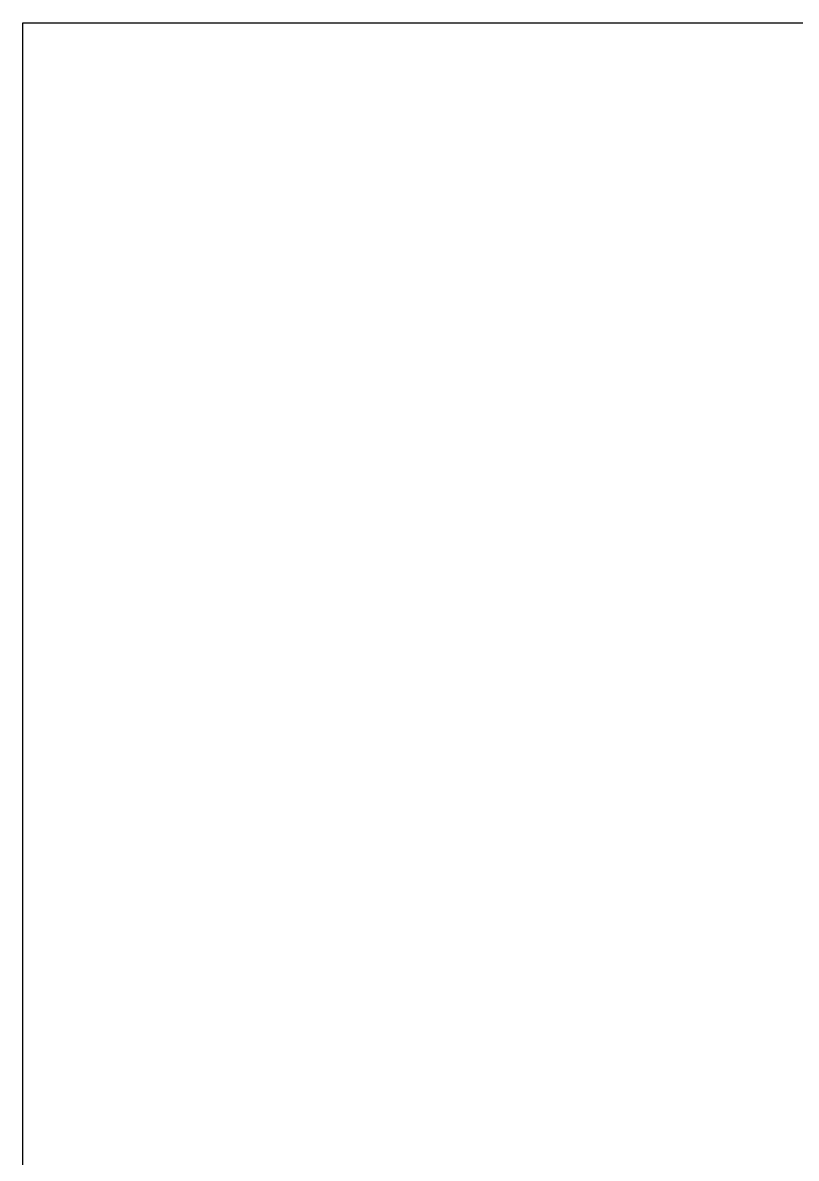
# Model space of a CAD drawing. Extents: x 2733443 to 3206532, y -1516114 to -1264405.
# Drawn here: x 2991177.2 to 2991496.8, y -1501432.4 to -1500963.6 of the extents above; entities that cross this region are included whole.
import ezdxf

# ---------------------------------------------------------------- set-up
doc = ezdxf.new("R2010")
doc.units = 0
doc.header["$MEASUREMENT"] = 0
doc.linetypes.add('1', pattern=[0, 0, 0])
doc.layers.get('0').update_dxf_attribs({"color": 250, "linetype": '1'})
doc.layers.add('furniture', color=33, linetype='Continuous')

# ---------------------------------------------------------------- blocks, each defined once
blk = doc.blocks.new('EQUIPMENT')
at = {"layer": 'furniture'}
for p, q in [((-40415.93263128353, 529.831205340568), (-40415.93263128353, 1199.831205340568)), ((-40415.93263128353, 1199.831205340568), (-39435.93263128353, 1199.831205340568))]:
    blk.add_line(p, q, dxfattribs=at)

msp = doc.modelspace()

# ---------------------------------------------------------------- block references
at = {"color": 240, "true_color": 0xed1f24}
msp.add_blockref('EQUIPMENT', (3031593.180935166, -1502163.435907622), dxfattribs=at)

doc.saveas('drawing.dxf')
